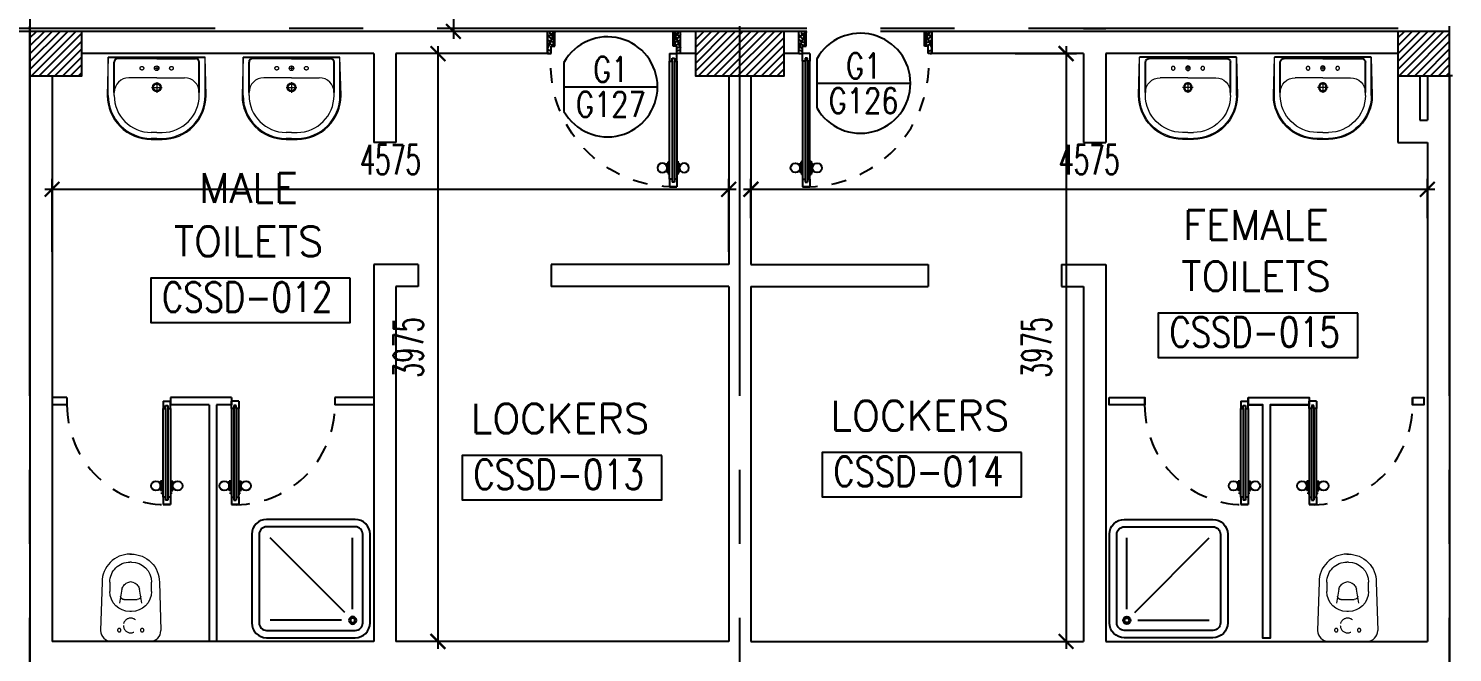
# Model space of a CAD drawing. Extents: x 417866.9 to 417960.2, y 43448 to 43538.2.
# Drawn here: x 417905.91 to 417915.54, y 43490.27 to 43494.49 of the extents above; entities that cross this region are included whole.
import ezdxf
from ezdxf.enums import TextEntityAlignment as Align

# ---------------------------------------------------------------- set-up
doc = ezdxf.new("R2010")
doc.units = 0
doc.header["$MEASUREMENT"] = 0
doc.header["$PDMODE"] = 3
doc.header["$PDSIZE"] = 0.1
for name, pattern in [('CENTERX2', [4, 2.5, -0.5, 0.5, -0.5]), ('DASHED', [0.75, 0.5, -0.25]), ('HIDDEN', [0.375, 0.25, -0.125]), ('HIDDEN2', [0.1875, 0.125, -0.0625])]:
    doc.linetypes.add(name, pattern=pattern)
doc.layers.get('0').update_dxf_attribs({"linetype": 'CONTINUOUS'})
doc.layers.get('DEFPOINTS').update_dxf_attribs({"linetype": 'CONTINUOUS'})
for name, color, linetype in [('A-JEERI', 3, 'CONTINUOUS'), ('AXES', 11, 'CENTERX2'), ('COL', 2, 'CONTINUOUS'), ('DIM', 4, 'CONTINUOUS'), ('DOOR', 4, 'CONTINUOUS'), ('DOOR-CR', 2, 'CONTINUOUS'), ('DOOR-NO', 3, 'CONTINUOUS'), ('FIX', 3, 'CONTINUOUS'), ('HAT', 8, 'CONTINUOUS'), ('PART', 9, 'CONTINUOUS'), ('RM-BOX', 2, 'CONTINUOUS'), ('RM-NAME', 2, 'CONTINUOUS'), ('RM-NO', 2, 'CONTINUOUS'), ('WALL', 2, 'CONTINUOUS')]:
    doc.layers.add(name, color=color, linetype=linetype)
doc.styles.add('ROMANS', font='ROMANS.shx', dxfattribs={"width": 0.6})
doc.dimstyles.new('STANDARD in', dxfattribs={"dimtxt": 0.2, "dimasz": 0.1, "dimexe": 0.07, "dimexo": 0.05, "dimgap": 0.1, "dimtad": 1, "dimdec": 0, "dimlfac": 1000, "dimzin": 0, "dimdsep": 46, "dimtxsty": 'ROMANS', "dimblk": 'ARCHTICK', "dimcen": 0.05, "dimdle": 0.05, "dimclrd": 4, "dimclre": 4, "dimclrt": 2, "dimadec": 0, "dimazin": 0, "dimtfac": 1, "dimtdec": 0, "dimtmove": 2, "dimatfit": 3, "dimfxl": 0, "dimtolj": 1, "dimtzin": 0, "dimarcsym": 0})

# ---------------------------------------------------------------- blocks, each defined once
blk = doc.blocks.new('DD1')
at = {"layer": 'DOOR-CR'}
blk.add_line((-316.5, 0), (316.5, 0), dxfattribs=at)
blk.add_lwpolyline([(-316.5, -165.7, 3.820224), (-316.5, 165.7)], format="xyb", close=True, dxfattribs=at)
at = {"layer": 'DOOR-NO', "color": 255, "style": 'ROMANS'}
for tag, width, p in [('G', 0.8, (-21.7, 155.8)), ('0000', 0.7, (-21.7, -135.5))]:
    blk.add_attdef(tag, text='', height=195.5, dxfattribs=dict(at, width=width)).set_placement(p, align=Align.MIDDLE)
blk = doc.blocks.new('DOOR90')
at = {"layer": 'DOOR', "color": 7, "linetype": 'ByBlock'}
for p, q in [((-150, 0), (0, 0)), ((-150, 0), (-150, -25)), ((0, -50), (-113.7, 0)), ((0, -50), (-40.1, 0)), ((0, -50), (0, 0)), ((-1000, -25), (-1050, -25)), ((-1050, -75), (-1050, -25)), ((-1050, -25), (-1050, -75)), ((-1000, -75), (-1050, -75)), ((-1000, -42), (-1020, -42)), ((-1020, -42), (-1020, -58)), ((-1000, -58), (-1020, -58)), ((-1000, -25), (-1000, -42)), ((-1000, -58), (-1000, -75)), ((-877.6, -17.8), (-967.6, -17.8)), ((-967.6, -25), (-967.6, -17.8)), ((-967.6, -75), (-967.6, -82.2)), ((-877.6, -82.2), (-967.6, -82.2)), ((-955, -8.8), (-890.2, -8.8)), ((-955, -17.8), (-955, -8.8)), ((-955, -17.8), (-890.2, -17.8)), ((-955, -82.2), (-890.2, -82.2)), ((-955, -82.2), (-955, -91.2)), ((-955, -91.2), (-890.2, -91.2)), ((-890.2, -17.8), (-890.2, -8.8)), ((-890.2, -82.2), (-890.2, -91.2)), ((-877.6, -25), (-877.6, -17.8)), ((-877.6, -75), (-877.6, -82.2)), ((-200, -25), (-150, -25)), ((-200, -42), (-200, -25)), ((-180, -42), (-200, -42)), ((-200, -58), (-180, -58)), ((-200, -75), (-200, -58)), ((-150, -75), (-200, -75)), ((-180, -58), (-180, -42)), ((-150, -25), (-100, -25)), ((-150, -75), (-150, -25)), ((-100, -25), (-100, -50)), ((0, -50), (-100, -36.6)), ((-100, -50), (0, -50)), ((0, -850), (-113.7, -900)), ((-100, -875), (-100, -850)), ((0, -850), (-100, -863.4)), ((-100, -850), (0, -850)), ((0, -850), (-40.1, -900)), ((0, -850), (0, -900)), ((-150, -875), (-100, -875)), ((-150, -900), (-150, -875)), ((-150, -900), (0, -900)), ((0, -900), (-150, -900))]:
    blk.add_line(p, q, dxfattribs=at)
at = {"layer": 'DOOR', "linetype": 'ByBlock'}
for p, q in [((-200, -25), (-1000, -25)), ((-200, -42), (-1000, -42)), ((-200, -58), (-1000, -58)), ((-1000, -75), (-200, -75))]:
    blk.add_line(p, q, dxfattribs=at)
at = {"layer": 'DOOR', "color": 7, "linetype": 'ByBlock'}
for centre in [(-922.6, 23.5), (-922.6, -123.5)]:
    blk.add_circle(centre, 32.4, dxfattribs=at)
for centre, radius, start, end in [((0, -50), 154.4, 161.10529, 166.28577), ((0, -50), 94.4, 148.01819, 180), ((0, -50), 134.4, 158.15985, 169.28002), ((0, -50), 114.4, 154.08384, 167.37743), ((0, -50), 74.4, 137.77643, 180), ((0, -50), 54.4, 113.20738, 180), ((0, -50), 34.4, 90, 180), ((0, -50), 14.4, 90, 180), ((0, -850), 94.4, 180, 211.98181), ((0, -850), 74.4, 180, 222.22357), ((0, -850), 54.4, 180, 246.79262), ((0, -850), 34.4, 180, 270), ((0, -850), 14.4, 180, 270), ((0, -850), 154.4, 193.71423, 198.89471), ((0, -850), 134.4, 190.71998, 201.84015)]:
    blk.add_arc(centre, radius, start, end, dxfattribs=at)
at = {"layer": 'DOOR', "linetype": 'HIDDEN', "ltscale": 0.5}
blk.add_arc((-222.2, -50), 828.2, 178.27012, 275.00304, dxfattribs=at)
blk = doc.blocks.new('SHR1')
at = {"layer": 'FIX'}
for p, q in [((-195.7, 195.7), (-700, 700)), ((-142.7, 217.7), (-142.7, 700)), ((-217.7, 142.7), (-700, 142.7))]:
    blk.add_line(p, q, dxfattribs=at)
for points in [[(-825, 125), (-825, 725, -0.414214), (-725, 825), (-125, 825, -0.414214), (-25, 725), (-25, 125, -0.414214), (-125, 25), (-725, 25, -0.414214)], [(-775, 125), (-775, 725, -0.414214), (-725, 775), (-125, 775, -0.414214), (-75, 725), (-75, 125, -0.414214), (-125, 75), (-725, 75, -0.414214)]]:
    blk.add_lwpolyline(points, format="xyb", close=True, dxfattribs=at)
for radius in [25, 15]:
    blk.add_circle((-142.7, 142.7), radius, dxfattribs=at)
blk = doc.blocks.new('LAV-003')
at = {"layer": 'FIX', "linetype": 'ByBlock'}
blk.add_line((-327.5, -25), (327.5, -25), dxfattribs=at)
at = {"layer": 'FIX', "linetype": 'Continuous', "lineweight": 20}
for p, q in [((-327.5, -285), (-327.5, -25)), ((327.5, -285), (327.5, -25)), ((0, -165), (-187.5, -165)), ((0, -165), (187.5, -165)), ((-287.5, -285), (-287.5, -265)), ((287.5, -285), (287.5, -265)), ((0, -535), (-37.5, -535)), ((0, -575), (-37.5, -575)), ((0, -535), (37.5, -535)), ((0, -575), (37.5, -575))]:
    blk.add_line(p, q, dxfattribs=at)
at = {"layer": 'FIX', "linetype": 'ByBlock', "ltscale": 0.3}
for p, q in [((-287.5, -265), (-287.5, -60)), ((0, -35), (-262.5, -35)), ((0, -35), (262.5, -35)), ((287.5, -265), (287.5, -60))]:
    blk.add_line(p, q, dxfattribs=at)
at = {"layer": 'FIX', "lineweight": 20}
for p, q in [((0, -85.4), (0, -116.5)), ((-15.6, -100.9), (15.5, -100.9))]:
    blk.add_line(p, q, dxfattribs=at)
at = {"layer": 'FIX', "linetype": 'DASHED', "lineweight": 20, "ltscale": 0.04}
for p, q in [((-35.7, -230.5), (36.6, -230.5)), ((0, -193.9), (0, -266.1))]:
    blk.add_line(p, q, dxfattribs=at)
at = {"layer": 'FIX', "linetype": 'Continuous', "lineweight": 20}
blk.add_lwpolyline([(294.8, -25), (0, -25), (-327.5, -25), (-334.5, -285, 0.414214), (-37.5, -582), (0, -582), (37.5, -582, 0.414214), (334.5, -285), (327.5, -25), (0, -25)], format="xyb", dxfattribs=at)
at = {"layer": 'FIX', "linetype": 'HIDDEN', "lineweight": 20, "ltscale": 0.05}
for centre in [(-100, -100.9), (100, -100.9)]:
    blk.add_circle(centre, 12.4, dxfattribs=at)
at = {"layer": 'FIX', "lineweight": 20}
for centre, radius in [((0, -100.9), 15.5), ((0.5, -230), 29.5), ((0.5, -230), 22.5)]:
    blk.add_circle(centre, radius, dxfattribs=at)
at = {"layer": 'FIX', "linetype": 'ByBlock', "ltscale": 0.3}
for centre, start, end in [((-262.5, -60), 90, 180), ((262.5, -60), 0, 90)]:
    blk.add_arc(centre, 25, start, end, dxfattribs=at)
at = {"layer": 'FIX', "linetype": 'Continuous', "lineweight": 20}
for centre, radius, start, end in [((-187.5, -265), 100, 90, 180), ((187.5, -265), 100, 0, 90), ((-37.5, -285), 290, 180, 270), ((-37.5, -285), 250, 180, 270), ((37.5, -285), 290, 270, 0), ((37.5, -285), 250, 270, 0)]:
    blk.add_arc(centre, radius, start, end, dxfattribs=at)
blk = doc.blocks.new('_ARCHTICK')
at = {"color": 0, "linetype": 'ByBlock', "const_width": 0.15}
blk.add_lwpolyline([(-0.5, -0.5), (0.5, 0.5)], dxfattribs=at)
blk = doc.blocks.new('*D270')
at = {"layer": 'DEFPOINTS', "color": 0}
for p in [(417909.1738, 43497.9443), (417908.78, 43494.4743), (417909.1738, 43494.4743)]:
    blk.add_point(p, dxfattribs=at)
at = {"layer": 'DIM', "color": 4, "lineweight": -2}
for p, q in [((417909.1238, 43497.9443), (417908.71, 43497.9443)), ((417908.78, 43497.9943), (417908.78, 43494.4243)), ((417909.1238, 43494.4743), (417908.71, 43494.4743))]:
    blk.add_line(p, q, dxfattribs=at)
at = {"layer": 'DIM', "color": 4, "lineweight": -2, "xscale": 0.1, "yscale": 0.1, "zscale": 0.1}
for p, rotation in [((417908.78, 43497.9443), 90), ((417908.78, 43494.4743), 270)]:
    blk.add_blockref('_ARCHTICK', p, dxfattribs=dict(at, rotation=rotation))
at = {"layer": 'DIM', "color": 2, "insert": (417908.58, 43496.2093), "char_height": 0.2, "attachment_point": 5, "rotation": 90, "style": 'ROMANS'}
blk.add_mtext('\\A1;3470', dxfattribs=at)
blk = doc.blocks.new('*D286')
at = {"layer": 'DEFPOINTS', "color": 0}
for p in [(417912.5291, 43494.3243), (417912.5291, 43490.3493), (417912.9233, 43490.3493)]:
    blk.add_point(p, dxfattribs=at)
at = {"layer": 'DIM', "color": 4, "lineweight": -2}
for p, q in [((417912.9233, 43494.3743), (417912.9233, 43490.2993)), ((417912.5791, 43494.3243), (417912.9933, 43494.3243)), ((417912.5791, 43490.3493), (417912.9933, 43490.3493))]:
    blk.add_line(p, q, dxfattribs=at)
at = {"layer": 'DIM', "color": 4, "lineweight": -2, "xscale": 0.1, "yscale": 0.1, "zscale": 0.1}
for p, rotation in [((417912.9233, 43494.3243), 90), ((417912.9233, 43490.3493), 270)]:
    blk.add_blockref('_ARCHTICK', p, dxfattribs=dict(at, rotation=rotation))
at = {"layer": 'DIM', "color": 2, "insert": (417912.7233, 43492.3368), "char_height": 0.2, "attachment_point": 5, "rotation": 90, "style": 'ROMANS'}
blk.add_mtext('\\A1;3975', dxfattribs=at)
blk = doc.blocks.new('*D287')
at = {"layer": 'DEFPOINTS', "color": 0}
for p in [(417915.3666, 43493.407), (417910.7916, 43493.1627), (417915.3666, 43493.1627)]:
    blk.add_point(p, dxfattribs=at)
at = {"layer": 'DIM', "color": 4, "lineweight": -2}
for p, q in [((417910.7916, 43493.2127), (417910.7916, 43493.477)), ((417915.3666, 43493.2127), (417915.3666, 43493.477)), ((417910.7416, 43493.407), (417915.4166, 43493.407))]:
    blk.add_line(p, q, dxfattribs=at)
at = {"layer": 'DIM', "color": 4, "lineweight": -2, "xscale": 0.1, "yscale": 0.1, "zscale": 0.1, "rotation": 180}
blk.add_blockref('_ARCHTICK', (417910.7916, 43493.407), dxfattribs=at)
at = {"layer": 'DIM', "color": 4, "lineweight": -2, "xscale": 0.1, "yscale": 0.1, "zscale": 0.1}
blk.add_blockref('_ARCHTICK', (417915.3666, 43493.407), dxfattribs=at)
at = {"layer": 'DIM', "color": 2, "insert": (417913.0791, 43493.607), "char_height": 0.2, "attachment_point": 5, "style": 'ROMANS'}
blk.add_mtext('\\A1;4575', dxfattribs=at)
blk = doc.blocks.new('*D288')
at = {"layer": 'DEFPOINTS', "color": 0}
for p in [(417910.6416, 43493.407), (417906.0666, 43492.9328), (417910.6416, 43492.9328)]:
    blk.add_point(p, dxfattribs=at)
at = {"layer": 'DIM', "color": 4, "lineweight": -2}
for p, q in [((417906.0666, 43492.9828), (417906.0666, 43493.477)), ((417910.6416, 43492.9828), (417910.6416, 43493.477)), ((417906.0166, 43493.407), (417910.6916, 43493.407))]:
    blk.add_line(p, q, dxfattribs=at)
at = {"layer": 'DIM', "color": 4, "lineweight": -2, "xscale": 0.1, "yscale": 0.1, "zscale": 0.1, "rotation": 180}
blk.add_blockref('_ARCHTICK', (417906.0666, 43493.407), dxfattribs=at)
at = {"layer": 'DIM', "color": 4, "lineweight": -2, "xscale": 0.1, "yscale": 0.1, "zscale": 0.1}
blk.add_blockref('_ARCHTICK', (417910.6416, 43493.407), dxfattribs=at)
at = {"layer": 'DIM', "color": 2, "insert": (417908.3541, 43493.607), "char_height": 0.2, "attachment_point": 5, "style": 'ROMANS'}
blk.add_mtext('\\A1;4575', dxfattribs=at)
blk = doc.blocks.new('*D289')
at = {"layer": 'DEFPOINTS', "color": 0}
for p in [(417909.0496, 43494.3243), (417908.6758, 43490.3493), (417909.0496, 43490.3493)]:
    blk.add_point(p, dxfattribs=at)
at = {"layer": 'DIM', "color": 4, "lineweight": -2}
for p, q in [((417908.6758, 43494.3743), (417908.6758, 43490.2993)), ((417908.9996, 43494.3243), (417908.6058, 43494.3243)), ((417908.9996, 43490.3493), (417908.6058, 43490.3493))]:
    blk.add_line(p, q, dxfattribs=at)
at = {"layer": 'DIM', "color": 4, "lineweight": -2, "xscale": 0.1, "yscale": 0.1, "zscale": 0.1}
for p, rotation in [((417908.6758, 43494.3243), 90), ((417908.6758, 43490.3493), 270)]:
    blk.add_blockref('_ARCHTICK', p, dxfattribs=dict(at, rotation=rotation))
at = {"layer": 'DIM', "color": 2, "insert": (417908.4758, 43492.3368), "char_height": 0.2, "attachment_point": 5, "rotation": 90, "style": 'ROMANS'}
blk.add_mtext('\\A1;3975', dxfattribs=at)
blk = doc.blocks.new('WC')
at = {"layer": 'FIX', "lineweight": 20}
for p, q in [((475, 140.8), (538, 140.8)), ((339, 4.8), (339, -4.8)), ((394.8, 75.7), (490.4, 60.1)), ((533.7, 24.2), (539.5, 0)), ((539.5, 0), (533.7, -24.2)), ((674, 4.8), (674, -4.8)), ((490.4, -60.1), (394.8, -75.7)), ((538, -140.8), (475, -140.8)), ((213.2, -203.8), (210, -203.8))]:
    blk.add_line(p, q, dxfattribs=at)
at = {"layer": 'FIX', "linetype": 'Continuous', "lineweight": 20}
blk.add_line((420.1, -47.3), (420.4, 44.6), dxfattribs=at)
at = {"layer": 'FIX', "lineweight": 20}
for points in [[(210, -203.8, -0.414214), (137, -130.8), (137, 0), (137, 130.8, -0.414214), (210, 203.8)], [(727, -4.8), (727, 4.8, 0.414214), (538, 193.8), (210, 203.8)], [(727, 4.8), (727, -4.8, -0.414214), (538, -193.8), (210, -203.8)]]:
    blk.add_lwpolyline(points, format="xyb", dxfattribs=at)
at = {"layer": 'FIX', "linetype": 'HIDDEN2', "lineweight": 20, "ltscale": 0.3}
blk.add_circle((245, 0), 49.8, dxfattribs=at)
at = {"layer": 'FIX', "linetype": 'HIDDEN', "lineweight": 20, "ltscale": 0.05}
for centre in [(213.2, 77.5), (213.2, -77.5)]:
    blk.add_circle(centre, 11.6, dxfattribs=at)
at = {"layer": 'FIX', "lineweight": 20}
for centre, radius, start, end in [((475, 4.8), 136, 90, 180), ((538, 4.8), 136, 360, 90), ((464.4, -17.6), 82, 51.07583, 71.50405), ((473, -6.9), 68.2, 27.15318, 51.07583), ((475, -4.8), 136, 180, 270), ((464.4, 17.6), 82, 288.49595, 308.92417), ((473, 6.9), 68.2, 308.92417, 332.84682), ((538, -4.8), 136, 270, 0)]:
    blk.add_arc(centre, radius, start, end, dxfattribs=at)
at = {"layer": 'FIX', "linetype": 'Continuous', "lineweight": 20}
for centre, start, end in [((442.7, 45.5), 88.38785, 182.33379), ((442.4, -45.6), 177.66621, 271.61215)]:
    blk.add_arc(centre, 22.3, start, end, dxfattribs=at)

msp = doc.modelspace()

# ---------------------------------------------------------------- hatches: boundary and pattern name
at = {"layer": 'HAT'}
h = msp.add_hatch(dxfattribs=at)
h.set_pattern_fill('ANSI31', color=256, scale=0.3, style=0)
h.set_pattern_definition([(45, (417522.521385, 43455.643322), (-0.0265165043, 0.0265165043), [])])
h.paths.add_polyline_path([(417905.9166, 43494.1743), (417906.2666, 43494.1743), (417906.2666, 43494.4743), (417905.9166, 43494.4743)])
h = msp.add_hatch(dxfattribs=at)
h.set_pattern_fill('ANSI31', color=256, scale=0.3, style=0)
h.set_pattern_definition([(45, (417552.171385, 43455.643322), (-0.0265165043, 0.0265165043), [])])
h.paths.add_polyline_path([(417910.7166, 43494.1743), (417910.7166, 43494.4743), (417910.4166, 43494.4743), (417910.4166, 43494.1743)])
h.paths.add_polyline_path([(417911.0166, 43494.1743), (417911.0166, 43494.4743), (417910.7166, 43494.4743), (417910.7166, 43494.1743)])
h = msp.add_hatch(dxfattribs=at)
h.set_pattern_fill('ANSI31', color=256, scale=0.3, style=0)
h.set_pattern_definition([(45, (417531.771385, 43455.643322), (-0.0265165043, 0.0265165043), [])])
h.paths.add_polyline_path([(417915.1666, 43494.1743), (417915.5166, 43494.1743), (417915.5166, 43494.4743), (417915.1666, 43494.4743)])

# ---------------------------------------------------------------- linework, layer by layer
at = {"layer": 'AXES'}
for p, q in [((417910.7166, 43460.01), (417910.7166, 43537.5491)), ((417905.9166, 43460.01), (417905.9166, 43537.1991)), ((417915.5166, 43460.01), (417915.5166, 43537.1991)), ((417959.1694, 43494.4943), (417889.6966, 43494.4943)), ((417959.1694, 43494.4743), (417889.6966, 43494.4743))]:
    msp.add_line(p, q, dxfattribs=at)
at = {"layer": 'COL'}
for points in [[(417905.9166, 43494.4743), (417905.9166, 43494.1743), (417906.2666, 43494.1743), (417906.2666, 43494.4743)], [(417911.0166, 43494.4743), (417910.4166, 43494.4743), (417910.4166, 43494.1743), (417911.0166, 43494.1743)], [(417915.1666, 43494.4743), (417915.1666, 43494.1743), (417915.5166, 43494.1743), (417915.5166, 43494.4743)]]:
    msp.add_lwpolyline(points, close=True, dxfattribs=at)
at = {"layer": 'DOOR', "color": 0}
msp.add_line((417915.5366, 43494.1743), (417915.5166, 43494.1743), dxfattribs=at)
at = {"layer": 'DOOR', "linetype": 'ByBlock'}
for p, q in [((417906.8166, 43491.9743), (417906.8166, 43491.9243)), ((417906.8166, 43491.9743), (417906.8666, 43491.9743)), ((417906.8666, 43491.9243), (417906.8666, 43491.9743)), ((417907.2791, 43491.9243), (417907.2791, 43491.9743)), ((417907.3291, 43491.9743), (417907.2791, 43491.9743)), ((417907.3291, 43491.9743), (417907.3291, 43491.9243)), ((417914.1041, 43491.9743), (417914.1041, 43491.9243)), ((417914.1041, 43491.9743), (417914.1541, 43491.9743)), ((417914.1541, 43491.9243), (417914.1541, 43491.9743)), ((417914.5666, 43491.9243), (417914.5666, 43491.9743)), ((417914.6166, 43491.9743), (417914.5666, 43491.9743)), ((417914.6166, 43491.9743), (417914.6166, 43491.9243)), ((417906.8166, 43491.3243), (417906.8166, 43491.9243)), ((417906.8166, 43491.9243), (417906.8336, 43491.9243)), ((417906.8336, 43491.9243), (417906.8336, 43491.9443)), ((417906.8336, 43491.9443), (417906.8496, 43491.9443)), ((417906.8336, 43491.9243), (417906.8336, 43491.3243)), ((417906.8496, 43491.9443), (417906.8496, 43491.9243)), ((417906.8496, 43491.9243), (417906.8496, 43491.3243)), ((417906.8496, 43491.9243), (417906.8666, 43491.9243)), ((417906.8666, 43491.9243), (417906.8666, 43491.3243)), ((417907.2791, 43491.9243), (417907.2791, 43491.3243)), ((417907.2961, 43491.9243), (417907.2791, 43491.9243)), ((417907.2961, 43491.9443), (417907.2961, 43491.9243)), ((417907.3121, 43491.9443), (417907.2961, 43491.9443)), ((417907.2961, 43491.9243), (417907.2961, 43491.3243)), ((417907.3121, 43491.9243), (417907.3121, 43491.9443)), ((417907.3121, 43491.9243), (417907.3121, 43491.3243)), ((417907.3291, 43491.9243), (417907.3121, 43491.9243)), ((417907.3291, 43491.3243), (417907.3291, 43491.9243)), ((417914.1041, 43491.3243), (417914.1041, 43491.9243)), ((417914.1041, 43491.9243), (417914.1211, 43491.9243)), ((417914.1211, 43491.9243), (417914.1211, 43491.9443)), ((417914.1211, 43491.9443), (417914.1371, 43491.9443)), ((417914.1211, 43491.9243), (417914.1211, 43491.3243)), ((417914.1371, 43491.9443), (417914.1371, 43491.9243)), ((417914.1371, 43491.9243), (417914.1371, 43491.3243)), ((417914.1371, 43491.9243), (417914.1541, 43491.9243)), ((417914.1541, 43491.9243), (417914.1541, 43491.3243)), ((417914.5666, 43491.9243), (417914.5666, 43491.3243)), ((417914.5836, 43491.9243), (417914.5666, 43491.9243)), ((417914.5836, 43491.9443), (417914.5836, 43491.9243)), ((417914.5996, 43491.9443), (417914.5836, 43491.9443)), ((417914.5836, 43491.9243), (417914.5836, 43491.3243)), ((417914.5996, 43491.9243), (417914.5996, 43491.9443)), ((417914.5996, 43491.9243), (417914.5996, 43491.3243)), ((417914.6166, 43491.9243), (417914.5996, 43491.9243)), ((417914.6166, 43491.3243), (417914.6166, 43491.9243)), ((417906.8094, 43491.4341), (417906.8004, 43491.4341)), ((417906.8004, 43491.3693), (417906.8004, 43491.4341)), ((417906.8094, 43491.3693), (417906.8094, 43491.4341)), ((417906.8738, 43491.4341), (417906.8828, 43491.4341)), ((417906.8738, 43491.3693), (417906.8738, 43491.4341)), ((417906.8828, 43491.3693), (417906.8828, 43491.4341)), ((417907.2719, 43491.4341), (417907.2629, 43491.4341)), ((417907.2629, 43491.3693), (417907.2629, 43491.4341)), ((417907.2719, 43491.3693), (417907.2719, 43491.4341)), ((417907.3363, 43491.4341), (417907.3453, 43491.4341)), ((417907.3363, 43491.3693), (417907.3363, 43491.4341)), ((417907.3453, 43491.3693), (417907.3453, 43491.4341)), ((417914.0969, 43491.4341), (417914.0879, 43491.4341)), ((417914.0879, 43491.3693), (417914.0879, 43491.4341)), ((417914.0969, 43491.3693), (417914.0969, 43491.4341)), ((417914.1613, 43491.4341), (417914.1703, 43491.4341)), ((417914.1613, 43491.3693), (417914.1613, 43491.4341)), ((417914.1703, 43491.3693), (417914.1703, 43491.4341)), ((417914.5594, 43491.4341), (417914.5504, 43491.4341)), ((417914.5504, 43491.3693), (417914.5504, 43491.4341)), ((417914.5594, 43491.3693), (417914.5594, 43491.4341)), ((417914.6238, 43491.4341), (417914.6328, 43491.4341)), ((417914.6238, 43491.3693), (417914.6238, 43491.4341)), ((417914.6328, 43491.3693), (417914.6328, 43491.4341)), ((417906.8094, 43491.3693), (417906.8004, 43491.3693)), ((417906.8166, 43491.3567), (417906.8094, 43491.3567)), ((417906.8094, 43491.3467), (417906.8094, 43491.3567)), ((417906.8166, 43491.3467), (417906.8094, 43491.3467)), ((417906.8336, 43491.3243), (417906.8166, 43491.3243)), ((417906.8166, 43491.3243), (417906.8166, 43491.2743)), ((417906.8336, 43491.3243), (417906.8336, 43491.3043)), ((417906.8496, 43491.3043), (417906.8336, 43491.3043)), ((417906.8666, 43491.3243), (417906.8496, 43491.3243)), ((417906.8496, 43491.3243), (417906.8496, 43491.3043)), ((417906.8666, 43491.3567), (417906.8738, 43491.3567)), ((417906.8666, 43491.3467), (417906.8738, 43491.3467)), ((417906.8666, 43491.3243), (417906.8666, 43491.2743)), ((417906.8738, 43491.3693), (417906.8828, 43491.3693)), ((417906.8738, 43491.3467), (417906.8738, 43491.3567)), ((417907.2719, 43491.3693), (417907.2629, 43491.3693)), ((417907.2791, 43491.3567), (417907.2719, 43491.3567)), ((417907.2719, 43491.3467), (417907.2719, 43491.3567)), ((417907.2791, 43491.3467), (417907.2719, 43491.3467)), ((417907.2791, 43491.3243), (417907.2961, 43491.3243)), ((417907.2791, 43491.3243), (417907.2791, 43491.2743)), ((417907.2961, 43491.3243), (417907.2961, 43491.3043)), ((417907.2961, 43491.3043), (417907.3121, 43491.3043)), ((417907.3121, 43491.3243), (417907.3291, 43491.3243)), ((417907.3121, 43491.3243), (417907.3121, 43491.3043)), ((417907.3291, 43491.3567), (417907.3363, 43491.3567)), ((417907.3291, 43491.3467), (417907.3363, 43491.3467)), ((417907.3291, 43491.3243), (417907.3291, 43491.2743)), ((417907.3363, 43491.3693), (417907.3453, 43491.3693)), ((417907.3363, 43491.3467), (417907.3363, 43491.3567)), ((417914.0969, 43491.3693), (417914.0879, 43491.3693)), ((417914.1041, 43491.3567), (417914.0969, 43491.3567)), ((417914.0969, 43491.3467), (417914.0969, 43491.3567)), ((417914.1041, 43491.3467), (417914.0969, 43491.3467)), ((417914.1211, 43491.3243), (417914.1041, 43491.3243)), ((417914.1041, 43491.3243), (417914.1041, 43491.2743)), ((417914.1211, 43491.3243), (417914.1211, 43491.3043)), ((417914.1541, 43491.3243), (417914.1371, 43491.3243)), ((417914.1371, 43491.3243), (417914.1371, 43491.3043)), ((417914.1541, 43491.3567), (417914.1613, 43491.3567)), ((417914.1541, 43491.3467), (417914.1613, 43491.3467)), ((417914.1541, 43491.3243), (417914.1541, 43491.2743)), ((417914.1613, 43491.3693), (417914.1703, 43491.3693)), ((417914.1613, 43491.3467), (417914.1613, 43491.3567)), ((417914.5594, 43491.3693), (417914.5504, 43491.3693)), ((417914.5666, 43491.3567), (417914.5594, 43491.3567)), ((417914.5594, 43491.3467), (417914.5594, 43491.3567)), ((417914.5666, 43491.3467), (417914.5594, 43491.3467)), ((417914.5666, 43491.3243), (417914.5836, 43491.3243)), ((417914.5666, 43491.3243), (417914.5666, 43491.2743)), ((417914.5836, 43491.3243), (417914.5836, 43491.3043)), ((417914.5836, 43491.3043), (417914.5996, 43491.3043)), ((417914.5996, 43491.3243), (417914.6166, 43491.3243)), ((417914.5996, 43491.3243), (417914.5996, 43491.3043)), ((417914.6166, 43491.3567), (417914.6238, 43491.3567)), ((417914.6166, 43491.3467), (417914.6238, 43491.3467)), ((417914.6166, 43491.3243), (417914.6166, 43491.2743)), ((417914.6238, 43491.3693), (417914.6328, 43491.3693)), ((417914.6238, 43491.3467), (417914.6238, 43491.3567)), ((417906.8666, 43491.2743), (417906.8166, 43491.2743)), ((417906.8166, 43491.2743), (417906.8666, 43491.2743)), ((417907.2791, 43491.2743), (417907.3291, 43491.2743)), ((417907.3291, 43491.2743), (417907.2791, 43491.2743)), ((417914.5666, 43491.2743), (417914.6166, 43491.2743)), ((417914.6166, 43491.2743), (417914.5666, 43491.2743))]:
    msp.add_line(p, q, dxfattribs=at)
at = {"layer": 'DOOR', "color": 97, "linetype": 'ByBlock'}
for p, q in [((417914.1371, 43491.3043), (417914.1211, 43491.3043)), ((417914.1541, 43491.2743), (417914.1041, 43491.2743)), ((417914.1041, 43491.2743), (417914.1541, 43491.2743))]:
    msp.add_line(p, q, dxfattribs=at)
at = {"layer": 'DOOR', "linetype": 'ByBlock'}
for centre in [(417906.7681, 43491.4017), (417906.9151, 43491.4017), (417907.2306, 43491.4017), (417907.3776, 43491.4017), (417914.0556, 43491.4017), (417914.2026, 43491.4017), (417914.5181, 43491.4017), (417914.6651, 43491.4017)]:
    msp.add_circle(centre, 0.0324, dxfattribs=at)
at = {"layer": 'DOOR', "linetype": 'HIDDEN', "ltscale": 0.5}
for centre, start, end in [((417906.8416, 43491.9489), 179.96077, 272.12255), ((417907.3041, 43491.9489), 267.87745, 0.03923), ((417914.1291, 43491.9489), 179.96077, 272.12255), ((417914.5916, 43491.9489), 267.87745, 0.03923)]:
    msp.add_arc(centre, 0.675, start, end, dxfattribs=at)
at = {"layer": 'FIX'}
msp.add_lwpolyline([(417914.0166, 43490.4743, -0.414214), (417913.9166, 43490.3743)], format="xyb", dxfattribs=at)
at = {"layer": 'PART'}
for p, q in [((417906.1666, 43491.9993), (417906.0666, 43491.9993)), ((417906.1666, 43491.9993), (417906.1666, 43491.9493)), ((417907.2791, 43491.9993), (417906.8666, 43491.9993)), ((417906.8666, 43491.9993), (417906.8666, 43491.9493)), ((417907.2791, 43491.9993), (417907.2791, 43491.9493)), ((417907.9791, 43491.9993), (417907.9791, 43491.9493)), ((417908.2416, 43491.9993), (417907.9791, 43491.9993)), ((417913.4541, 43491.9993), (417913.4541, 43491.9493)), ((417914.1541, 43491.9993), (417914.5666, 43491.9993)), ((417914.1541, 43491.9993), (417914.1541, 43491.9493)), ((417914.5666, 43491.9993), (417914.5666, 43491.9493)), ((417915.2666, 43491.9993), (417915.2666, 43491.9493)), ((417906.1666, 43491.9493), (417906.0666, 43491.9493)), ((417907.1291, 43491.9493), (417906.8666, 43491.9493)), ((417907.1291, 43491.9493), (417907.1291, 43490.3493)), ((417907.2791, 43491.9493), (417907.1791, 43491.9493)), ((417907.1791, 43491.9493), (417907.1791, 43490.3493)), ((417908.2416, 43491.9493), (417907.9791, 43491.9493)), ((417914.1541, 43491.9493), (417914.2541, 43491.9493)), ((417914.3041, 43491.9493), (417914.5666, 43491.9493))]:
    msp.add_line(p, q, dxfattribs=at)
for points in [[(417913.2146, 43491.9993), (417913.4558, 43491.9993), (417913.4558, 43491.9493), (417913.2146, 43491.9493)], [(417914.1541, 43491.9993), (417914.5666, 43491.9993), (417914.5666, 43491.9493), (417914.3041, 43491.9493), (417914.3041, 43490.3723), (417914.2541, 43490.3723), (417914.2541, 43491.9493), (417914.1541, 43491.9493)], [(417915.2666, 43491.9993), (417915.3436, 43491.9993), (417915.3436, 43491.9493), (417915.2666, 43491.9493)]]:
    msp.add_lwpolyline(points, close=True, dxfattribs=at)
at = {"layer": 'RM-BOX'}
for points in [[(417908.083, 43492.8056), (417906.7332, 43492.8056), (417906.7332, 43492.5056), (417908.083, 43492.5056)], [(417914.896, 43492.5698), (417913.5462, 43492.5698), (417913.5462, 43492.2698), (417914.896, 43492.2698)], [(417910.1893, 43491.6073), (417908.8396, 43491.6073), (417908.8396, 43491.3073), (417910.1893, 43491.3073)], [(417912.6226, 43491.6268), (417911.2728, 43491.6268), (417911.2728, 43491.3268), (417912.6226, 43491.3268)]]:
    msp.add_lwpolyline(points, close=True, dxfattribs=at)
at = {"layer": 'WALL'}
for p, q in [((417905.9166, 43496.0443), (417905.9166, 43488.7243)), ((417909.4166, 43494.4743), (417906.1666, 43494.4743)), ((417909.4166, 43494.3243), (417909.4166, 43494.4743)), ((417910.4666, 43494.4743), (417910.3166, 43494.4743)), ((417910.3166, 43494.3243), (417910.3166, 43494.4743)), ((417911.1166, 43494.4743), (417910.9666, 43494.4743)), ((417911.1166, 43494.3243), (417911.1166, 43494.4743)), ((417915.2666, 43494.4743), (417912.0166, 43494.4743)), ((417912.0166, 43494.3243), (417912.0166, 43494.4743)), ((417913.0416, 43494.4943), (417913.1916, 43494.4943)), ((417908.2416, 43494.3243), (417906.2666, 43494.3243)), ((417908.2416, 43494.3243), (417908.2416, 43493.7243)), ((417909.4166, 43494.3243), (417908.3916, 43494.3243)), ((417908.3916, 43494.3243), (417908.3916, 43493.7243)), ((417910.4166, 43494.3243), (417910.3166, 43494.3243)), ((417911.1166, 43494.3243), (417911.0166, 43494.3243)), ((417913.0416, 43494.3243), (417912.0166, 43494.3243)), ((417913.0416, 43494.3243), (417913.0416, 43493.7243)), ((417915.1666, 43494.3243), (417913.1916, 43494.3243)), ((417913.1916, 43494.3243), (417913.1916, 43493.7243)), ((417906.0666, 43494.1743), (417906.0666, 43490.3493)), ((417910.6416, 43494.1743), (417910.6416, 43492.8993)), ((417910.7916, 43494.1743), (417910.7916, 43492.8993)), ((417915.1666, 43494.1743), (417915.1666, 43493.7243)), ((417915.3166, 43494.1743), (417915.3166, 43493.8743)), ((417915.3666, 43494.1743), (417915.3666, 43493.8743)), ((417915.5166, 43494.1743), (417915.5166, 43488.7243)), ((417915.3166, 43493.8743), (417915.3666, 43493.8743)), ((417908.3916, 43493.7243), (417908.2416, 43493.7243)), ((417913.0416, 43493.7243), (417913.1916, 43493.7243)), ((417915.1666, 43493.7243), (417915.3666, 43493.7243)), ((417915.3666, 43493.7243), (417915.3666, 43490.3493)), ((417908.2416, 43492.8993), (417908.2416, 43490.3493)), ((417908.5416, 43492.8993), (417908.2416, 43492.8993)), ((417908.5416, 43492.8993), (417908.5416, 43492.7493)), ((417910.6416, 43492.8993), (417909.4416, 43492.8993)), ((417909.4416, 43492.8993), (417909.4416, 43492.7493)), ((417910.7916, 43492.8993), (417911.9916, 43492.8993)), ((417911.9916, 43492.8993), (417911.9916, 43492.7493)), ((417912.8916, 43492.8993), (417912.8916, 43492.7493)), ((417912.8916, 43492.8993), (417913.1916, 43492.8993)), ((417913.1916, 43492.8993), (417913.1916, 43490.3493)), ((417908.3916, 43492.7493), (417908.3916, 43490.3493)), ((417908.5416, 43492.7493), (417908.3916, 43492.7493)), ((417910.6416, 43492.7493), (417909.4416, 43492.7493)), ((417910.6416, 43492.7493), (417910.6416, 43490.3493)), ((417910.7916, 43492.7493), (417911.9916, 43492.7493)), ((417910.7916, 43492.7493), (417910.7916, 43490.3493)), ((417912.8916, 43492.7493), (417913.0416, 43492.7493)), ((417913.0416, 43492.7493), (417913.0416, 43490.3493)), ((417908.2416, 43490.3493), (417906.0666, 43490.3493)), ((417910.6416, 43490.3493), (417908.3916, 43490.3493)), ((417910.7916, 43490.3493), (417913.0416, 43490.3493)), ((417913.1916, 43490.3493), (417915.3666, 43490.3493))]:
    msp.add_line(p, q, dxfattribs=at)

# ---------------------------------------------------------------- block references
at = {"layer": 'A-JEERI', "linetype": 'ByBlock', "yscale": 0.0009999999892897904, "zscale": 0.001}
for p, xscale in [((417906.7736, 43494.3263), 0.001000000047497451), ((417907.6856, 43494.3263), 0.001000000047497451), ((417913.7476, 43494.3263), -0.001000000047497451), ((417914.6596, 43494.3263), -0.001000000047497451), ((417914.6596, 43494.3263), -0.001000000047497451)]:
    msp.add_blockref('LAV-003', p, dxfattribs=dict(at, xscale=xscale))
at = {"layer": 'DOOR', "color": 0, "yscale": 0.0009999999892897904, "zscale": 0.001}
for p, xscale, rotation in [((417910.3166, 43494.4743), -0.0009999999892897904, 270), ((417911.1166, 43494.4743), 0.0009999999892897904, 90)]:
    msp.add_blockref('DOOR90', p, dxfattribs=dict(at, xscale=xscale, rotation=rotation))
at = {"layer": 'DOOR-NO'}
ref = msp.add_blockref('DD1', (417911.5542, 43494.1239), dxfattribs=dict(at, xscale=0.001000000047497451, yscale=0.0009999999892897904, zscale=0.001))
ref.add_attrib('G', 'G1', dxfattribs={"height": 0.17, "style": 'ROMANS', "width": 0.8}).set_placement((417911.5542, 43494.2419), align=Align.MIDDLE)
ref.add_attrib('000', 'G126', dxfattribs={"height": 0.17, "style": 'ROMANS', "width": 0.8}).set_placement((417911.5542, 43494.0061), align=Align.MIDDLE)
ref = msp.add_blockref('DD1', (417909.8442, 43494.0995), dxfattribs=dict(at, xscale=0.001000000047497451, yscale=0.0009999999892897904, zscale=0.001))
ref.add_attrib('G', 'G1', dxfattribs={"height": 0.17, "style": 'ROMANS', "width": 0.8}).set_placement((417909.8442, 43494.2175), align=Align.MIDDLE)
ref.add_attrib('000', 'G127', dxfattribs={"height": 0.17, "style": 'ROMANS', "width": 0.8}).set_placement((417909.8442, 43493.9817), align=Align.MIDDLE)
at = {"layer": 'WALL', "yscale": 0.0009999999892897904, "zscale": 0.001}
for name, p, xscale, rotation in [('SHR1', (417908.2416, 43490.3493), -0.0009999999892897904, 90), ('SHR1', (417913.1916, 43490.3493), 0.0009999999892897904, 270), ('WC', (417906.5979, 43490.2123), -0.0009999999892897904, 270), ('WC', (417914.8276, 43490.2123), -0.0009999999892897904, 270)]:
    msp.add_blockref(name, p, dxfattribs=dict(at, xscale=xscale, rotation=rotation))

# ---------------------------------------------------------------- texts
at = {"layer": 'RM-NAME', "style": 'ROMANS'}
for s, p in [('MALE', (417907.3953, 43493.4148)), ('FEMALE', (417914.2083, 43493.1656)), ('TOILETS', (417907.3953, 43493.0549)), ('TOILETS', (417914.2083, 43492.8191)), ('LOCKERS', (417911.935, 43491.8761)), ('LOCKERS', (417909.5017, 43491.8566))]:
    msp.add_text(s, height=0.2, dxfattribs=at).set_placement(p, align=Align.MIDDLE)
at = {"layer": 'RM-NO', "style": 'ROMANS', "width": 0.8}
for tag, p in [('CSSD-012', (417907.3858, 43492.6778)), ('CSSD-015', (417914.1988, 43492.442)), ('CSSD-013', (417909.4921, 43491.4795)), ('CSSD-014', (417911.9254, 43491.499))]:
    msp.add_attdef(tag, text='', height=0.2, dxfattribs=at).set_placement(p, align=Align.MIDDLE)

# ---------------------------------------------------------------- dimensions: what is measured, and where the dimension line sits
at = {"layer": 'DIM'}
for base, p1, p2, picture, middle in [((417908.78, 43494.4743), (417909.1738, 43497.9443), (417909.1738, 43494.4743), '*D270', (417908.58, 43496.2093)), ((417908.6758, 43490.3493), (417909.0496, 43494.3243), (417909.0496, 43490.3493), '*D289', (417908.4758, 43492.3368)), ((417912.9233, 43490.3493), (417912.5291, 43494.3243), (417912.5291, 43490.3493), '*D286', (417912.7233, 43492.3368))]:
    dim = msp.add_linear_dim(base=base, p1=p1, p2=p2, angle=90, dimstyle='STANDARD in', dxfattribs=at)
    dim.commit()
    dim.dimension.update_dxf_attribs({"geometry": picture, "text_midpoint": middle})
for base, p1, p2, picture, middle in [((417910.6416, 43493.407), (417906.0666, 43492.9328), (417910.6416, 43492.9328), '*D288', (417908.3541, 43493.607)), ((417915.3666, 43493.407), (417910.7916, 43493.1627), (417915.3666, 43493.1627), '*D287', (417913.0791, 43493.607))]:
    dim = msp.add_linear_dim(base=base, p1=p1, p2=p2, dimstyle='STANDARD in', dxfattribs=at)
    dim.commit()
    dim.dimension.update_dxf_attribs({"geometry": picture, "text_midpoint": middle})

doc.saveas('drawing.dxf')
